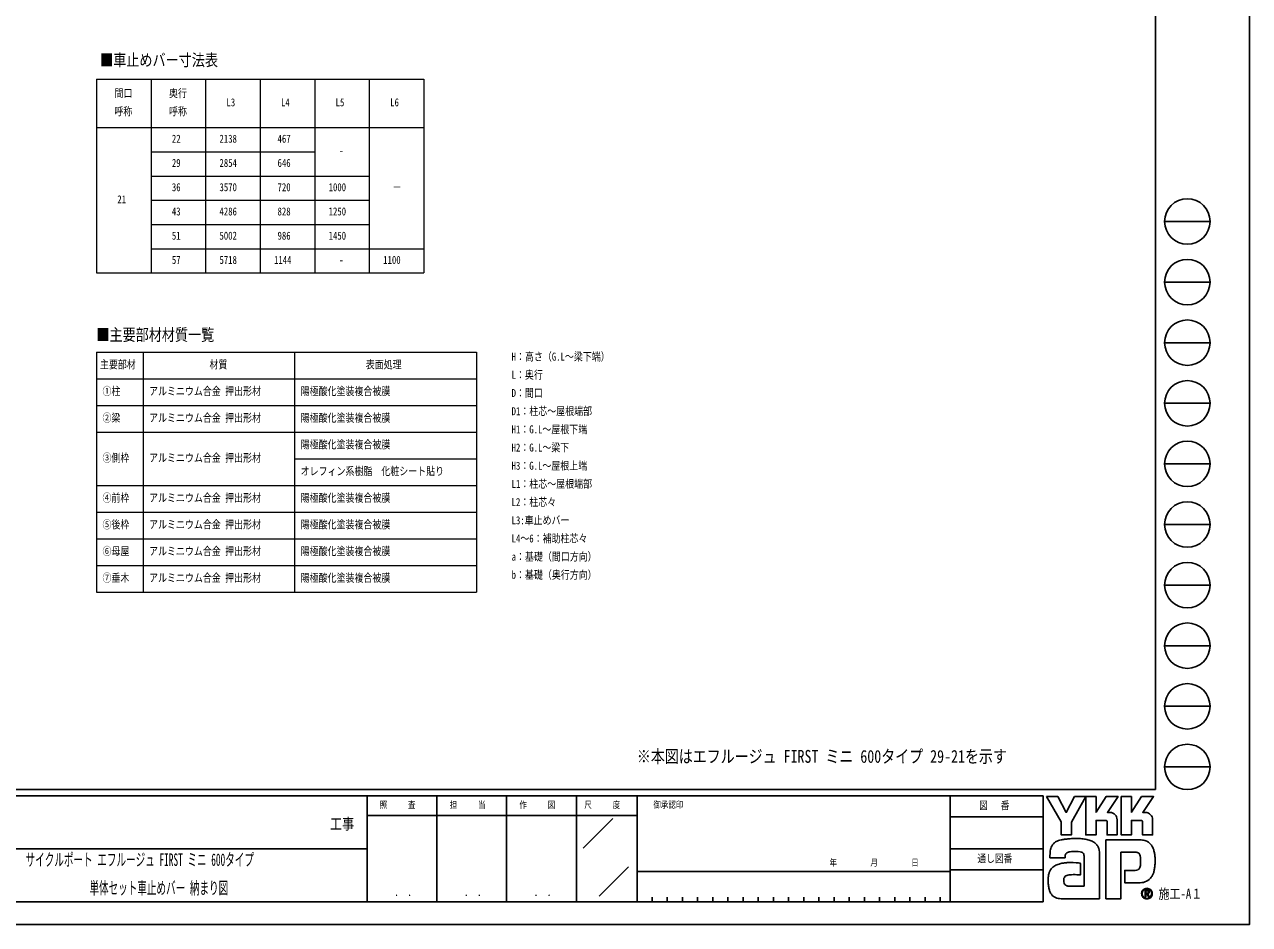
# Model space of a CAD drawing. Units: millimetres, scale not verified. Extents: x -10512 to 10512, y -7425 to 7425.
# Drawn here: x 413 to 10512, y -7425 to 0 of the extents above; entities that cross this region are included whole.
import ezdxf
from ezdxf.enums import TextEntityAlignment as Align

# ---------------------------------------------------------------- set-up
doc = ezdxf.new("R2010")
doc.units = ezdxf.units.MM
doc.header["$LTSCALE"] = 30
doc.layers.add('0-1_TABLE1', color=7, linetype='Continuous', lineweight=18)
doc.layers.add('0-2_USER1', color=3, linetype='Continuous')
doc.layers.add('0-7_YKK_ZWAK', color=7, linetype='Continuous')
doc.styles.add('ＭＳ ゴシック', font='')
doc.styles.get('ＭＳ ゴシック').set_extended_font_data('MS Gothic')

msp = doc.modelspace()

# ---------------------------------------------------------------- linework, layer by layer
at = {"layer": '0-1_TABLE1'}
for p, q in [((1005.55, -449.99), (3705.55, -449.99)), ((1005.55, -449.99), (1005.55, -2049.99)), ((1455.55, -449.99), (1455.55, -2049.99)), ((1905.55, -449.99), (1905.55, -2049.99)), ((2355.55, -449.99), (2355.55, -2049.99)), ((2805.55, -449.99), (2805.55, -2049.99)), ((3255.55, -449.99), (3255.55, -2049.99)), ((3705.55, -449.99), (3705.55, -2049.99)), ((1005.55, -849.99), (3705.55, -849.99)), ((1455.55, -1049.99), (2805.55, -1049.99)), ((1455.55, -1249.99), (3255.55, -1249.99)), ((1455.55, -1449.99), (3255.55, -1449.99)), ((1455.55, -1649.99), (3255.55, -1649.99)), ((1455.55, -1849.99), (3705.55, -1849.99)), ((1005.55, -2049.99), (3705.55, -2049.99)), ((1005.55, -2702.99), (4139.46, -2702.99)), ((1005.55, -2702.99), (1005.55, -4682.99)), ((1389.65, -2702.99), (1389.65, -4682.99)), ((2639.46, -2702.99), (2639.46, -4682.99)), ((4139.46, -2702.99), (4139.46, -4682.99)), ((1005.55, -2922.99), (4139.46, -2922.99)), ((1005.55, -3142.99), (4139.46, -3142.99)), ((1005.55, -3362.99), (4139.46, -3362.99)), ((2639.46, -3582.99), (4139.46, -3582.99)), ((1005.55, -3802.99), (4139.46, -3802.99)), ((1005.55, -4022.99), (4139.46, -4022.99)), ((1005.55, -4242.99), (4139.46, -4242.99)), ((1005.55, -4462.99), (4139.46, -4462.99)), ((1005.55, -4682.99), (4139.46, -4682.99))]:
    msp.add_line(p, q, dxfattribs=at)
at = {"layer": '0-7_YKK_ZWAK'}
for p, q in [((9737.55, 6937.5), (9737.55, -6312.5)), ((9812.55, -1625), (10187.55, -1625)), ((9812.55, -2125), (10187.55, -2125)), ((9812.55, -2625), (10187.55, -2625)), ((9812.55, -3125), (10187.55, -3125)), ((9812.55, -3625), (10187.55, -3625)), ((9812.55, -4125), (10187.55, -4125)), ((9812.55, -4625), (10187.55, -4625)), ((9812.55, -5125), (10187.55, -5125)), ((9812.55, -5625), (10187.55, -5625)), ((9812.55, -6125), (10187.55, -6125)), ((9737.55, -6312.5), (-9762.45, -6312.5)), ((3237.55, -6362.5), (-12.45, -6362.5)), ((3812.55, -6362.5), (3812.55, -7237.5)), ((4387.55, -6362.5), (4387.55, -7237.5)), ((4962.55, -6362.5), (4962.55, -7237.5)), ((5462.55, -6362.5), (4962.55, -6362.5)), ((8043.8, -6362.5), (5462.55, -6362.5)), ((5462.55, -6362.5), (5462.55, -7237.5)), ((8043.8, -6362.5), (8043.8, -7237.5)), ((8812.55, -6362.5), (8043.8, -6362.5)), ((8812.55, -6362.5), (8812.55, -7237.5)), ((4962.55, -6525), (3237.55, -6525)), ((4962.55, -6525), (5462.55, -6525)), ((5017.76, -6795.73), (5262.59, -6550.9)), ((8043.8, -6537.5), (8812.55, -6537.5)), ((-12.45, -6800), (3237.55, -6800)), ((8043.8, -6800), (8812.55, -6800)), ((5151.68, -7189.97), (5392.23, -6949.42)), ((5462.55, -6987.5), (8043.8, -6987.5)), ((8812.55, -6975), (8043.8, -6975)), ((9697.91, -7139.3), (9697.91, -7139.3)), ((-12.45, -7237.5), (3237.55, -7237.5)), ((3237.55, -7237.5), (4962.55, -7237.5)), ((4962.55, -7237.5), (5462.55, -7237.5)), ((5462.55, -7237.5), (8043.8, -7237.5)), ((5587.55, -7200), (5587.55, -7237.5)), ((5712.55, -7200), (5712.55, -7237.5)), ((5837.55, -7200), (5837.55, -7237.5)), ((5962.55, -7200), (5962.55, -7237.5)), ((6087.55, -7200), (6087.55, -7237.5)), ((6212.55, -7200), (6212.55, -7237.5)), ((6337.55, -7200), (6337.55, -7237.5)), ((6462.55, -7200), (6462.55, -7237.5)), ((6587.55, -7200), (6587.55, -7237.5)), ((6712.55, -7200), (6712.55, -7237.5)), ((6837.55, -7200), (6837.55, -7237.5)), ((6962.55, -7200), (6962.55, -7237.5)), ((7087.55, -7200), (7087.55, -7237.5)), ((7212.55, -7200), (7212.55, -7237.5)), ((7337.55, -7200), (7337.55, -7237.5)), ((7462.55, -7200), (7462.55, -7237.5)), ((7587.55, -7200), (7587.55, -7237.5)), ((7712.55, -7200), (7712.55, -7237.5)), ((7837.55, -7200), (7837.55, -7237.5)), ((7962.55, -7200), (7962.55, -7237.5)), ((8043.8, -7237.5), (8812.55, -7237.5)), ((9666.68, -7209.95), (9666.68, -7209.95))]:
    msp.add_line(p, q, dxfattribs=at)
for points in [[(-10512.5, -7425), (10512.5, -7425), (10512.5, 7425), (-10512.5, 7425)], [(8840.05, -6370), (8932.08, -6370), (9001.18, -6500.25), (9070.1, -6370), (9162.19, -6370), (9044.18, -6579.98), (9044.18, -6685.33), (8960.24, -6685.33), (8960.24, -6577.14)]]:
    msp.add_lwpolyline(points, close=True, dxfattribs=at)
for points in [[(4962.55, -6362.5), (3237.55, -6362.5), (3237.55, -7237.5)], [(9326.37, -6566.52), (9246.92, -6566.52), (9246.92, -6685.24), (9162.29, -6685.24), (9162.29, -6370), (9246.92, -6370), (9246.92, -6498.96), (9330.17, -6370), (9429.6, -6370), (9340.4, -6500.53), (9343.56, -6500.53), (9347.05, -6500.53), (9350.63, -6500.53), (9354.08, -6500.53), (9357.16, -6500.53), (9359.65, -6500.53), (9361.31, -6500.53), (9361.92, -6500.53)], [(9618.78, -6566.52), (9539.42, -6566.52), (9539.42, -6685.33), (9454.74, -6685.33), (9454.74, -6370), (9539.42, -6370), (9539.42, -6498.96), (9622.58, -6370), (9722.01, -6370), (9632.81, -6500.53), (9636, -6500.53), (9639.51, -6500.53), (9643.09, -6500.53), (9646.53, -6500.53), (9649.6, -6500.53), (9652.08, -6500.53), (9653.73, -6500.53), (9654.33, -6500.53)], [(9386.26, -6505.53), (9396.37, -6511.31), (9404.93, -6518.83), (9411.81, -6527.8), (9416.89, -6537.87), (9420.03, -6548.74), (9421.1, -6560.09), (9421.1, -6685.55), (9338.53, -6685.55), (9338.53, -6578.52)], [(9678.7, -6505.53), (9688.84, -6511.31), (9697.44, -6518.83), (9704.35, -6527.8), (9709.46, -6537.87), (9712.62, -6548.74), (9713.7, -6560.09), (9713.7, -6685.33), (9630.93, -6685.33), (9630.93, -6578.52)], [(9572.17, -6828.77), (9452.98, -6828.77), (9452.98, -7212.5), (9328.08, -7212.5), (9328.08, -6726.98), (9618.38, -6726.98)], [(9696.78, -6761.28), (9704.93, -6771.56), (9711.03, -6781.52), (9715.29, -6790.54)], [(9011.99, -6830.78), (9006.18, -6834.05), (9001.65, -6838.04), (8998.22, -6842.71), (8995.73, -6847.99), (8994.01, -6853.83), (8992.9, -6860.17), (8992.23, -6866.97), (8991.82, -6874.17), (8866.86, -6874.47), (8867.23, -6857.38), (8867.92, -6838.18)], [(9269.27, -6797.91), (9272.82, -6812.25), (9274.83, -6827.61), (9275.46, -6843.97), (9275.46, -7212.5), (8973.88, -7212.5)], [(9059.87, -6913.82), (9083.52, -6915.38), (9102.11, -6917.46), (9114.28, -6919.42), (9118.63, -6920.58), (9118.63, -7016.18), (9104.81, -7014.72), (9089.64, -7013.9), (9074.12, -7013.58), (9059.22, -7013.63), (9045.92, -7013.91), (9035.21, -7014.27), (9028.06, -7014.59), (9025.46, -7014.73), (9014.66, -7016.71), (9005.34, -7019.8), (8997.51, -7024.03), (8991.17, -7029.42), (8986.32, -7035.99), (8982.96, -7043.76), (8981.09, -7052.75), (8980.71, -7062.98), (8981.91, -7074.22), (8984.29, -7083.52), (8987.73, -7091.04), (8992.07, -7096.97), (8997.15, -7101.49), (9002.83, -7104.76), (9008.97, -7106.98), (9015.4, -7108.31), (9148.16, -7108.31), (9148.16, -6862.68), (9148.19, -6857.81), (9147.94, -6853.05), (9147.32, -6848.47), (9146.25, -6844.12), (9144.66, -6840.06), (9142.46, -6836.37), (9139.59, -6833.1), (9135.97, -6830.31)], [(9135.97, -6830.31), (9128.18, -6827.25), (9115.73, -6824.67), (9099.85, -6822.75), (9081.77, -6821.74), (9062.71, -6821.82), (9043.91, -6823.21)], [(9614.57, -6902.49), (9614.41, -6886.58), (9613.65, -6872.24), (9611.86, -6859.66), (9608.59, -6848.98)], [(9686.41, -7052.43), (9674.87, -7061.39), (9662.86, -7068.44), (9650.46, -7073.7), (9637.75, -7077.3), (9624.84, -7079.36), (9611.8, -7080.02), (9483.4, -7080.02), (9483.4, -6979.16), (9555.8, -6979.16), (9569.15, -6978.97), (9580.89, -6977.83), (9590.97, -6974.88)], [(9686.52, -7156.49), (9686.45, -7155.03), (9686.27, -7153.62), (9685.97, -7152.26), (9685.55, -7150.97), (9685.01, -7149.75), (9684.35, -7148.59), (9683.58, -7147.52), (9682.7, -7146.53), (9681.54, -7145.51), (9680.26, -7144.62), (9678.85, -7143.86), (9677.33, -7143.23), (9675.7, -7142.74), (9673.96, -7142.39), (9672.12, -7142.18), (9670.19, -7142.11), (9651.25, -7142.11), (9651.25, -7197.85), (9656.97, -7197.85), (9656.97, -7147.79), (9670.19, -7147.79), (9671.56, -7147.84), (9672.84, -7147.97), (9674.04, -7148.19), (9675.16, -7148.5), (9676.18, -7148.89), (9677.11, -7149.36), (9677.94, -7149.92), (9678.66, -7150.56)], [(9680.9, -7156.49), (9680.55, -7159.17), (9679.59, -7161.28), (9678.15, -7162.89), (9676.37, -7164.06), (9674.36, -7164.86), (9672.26, -7165.35), (9670.21, -7165.6), (9668.32, -7165.67), (9663.36, -7165.67), (9665.86, -7169.92), (9682.23, -7198.04), (9688.78, -7198.04), (9673, -7170.98), (9674.48, -7170.68), (9675.89, -7170.31), (9677.23, -7169.86), (9678.49, -7169.33), (9679.67, -7168.72), (9680.77, -7168.04), (9681.78, -7167.28), (9682.7, -7166.44)]]:
    msp.add_lwpolyline(points, dxfattribs=at)
for centre in [(10000.05, -1625), (10000.05, -2125), (10000.05, -2625), (10000.05, -3125), (10000.05, -3625), (10000.05, -4125), (10000.05, -4625), (10000.05, -5125), (10000.05, -5625), (10000.05, -6125)]:
    msp.add_circle(centre, 187.5, dxfattribs=at)
for centre, radius, start, end in [((9362.04, -6562.97), 62.44, 78.26798, 90.11215), ((9362.93, -6558.43), 57.81, 66.19963, 78.22058), ((9654.45, -6563.08), 62.55, 78.27851, 90.10826), ((9655.31, -6558.7), 58.09, 66.2483, 78.23226), ((9326.81, -6578.23), 11.72, 358.57817, 92.1683), ((9619.27, -6578.18), 11.67, 358.29941, 92.43455), ((8962.34, -6819.6), 90.18, 138.03852, 152.12015), ((8962.33, -6820.02), 90.45, 122.60463, 137.83438), ((8974.29, -6839.36), 113.2, 108.37421, 122.42809), ((8993.23, -6906.73), 183.13, 100.93159, 107.35499), ((9055.13, -7207.04), 489.75, 97.86054, 101.37938), ((9084.19, -7408.95), 693.73, 94.90201, 97.9576), ((9086.17, -7425.11), 710, 91.6169, 94.94971), ((9083.42, -7310.15), 595.01, 87.51794, 91.66439), ((9091.15, -7144.44), 429.12, 81.92631, 87.59083), ((9113.97, -6988.08), 271.1, 73.67137, 82.05943), ((9147.82, -6874.79), 152.88, 60.60528, 73.9085), ((9161.67, -6847.16), 122.01, 52.17347, 59.90542), ((9174.06, -6831.12), 101.74, 43.55042, 52.14561), ((9180.89, -6824.52), 92.24, 34.48659, 43.50182), ((9613.64, -6860.53), 133.64, 78.73198, 87.96551), ((9617.56, -6840.49), 113.22, 69.03034, 78.69541), ((9621.21, -6830.75), 102.82, 59.39484, 68.9885), ((9622.9, -6827.78), 99.4, 50.3012, 59.3616), ((9622.28, -6828.48), 100.33, 42.05209, 50.28551), ((9094.51, -6851.15), 226.96, 171.55622, 176.72493), ((9017.6, -6839.67), 149.2, 163.48385, 171.57982), ((8979.01, -6828.22), 108.95, 152.2125, 163.4865), ((9044.98, -6909.07), 84.96, 102.4979, 112.84632), ((9061.41, -6979.98), 157.75, 96.37207, 102.75341), ((9180.94, -6824.38), 92.12, 25.58915, 34.43128), ((9172.74, -6828.22), 101.17, 17.43089, 25.54591), ((9572.85, -6890.03), 61.26, 77.94572, 90.63794), ((9578.18, -6865.04), 35.72, 60.20991, 77.92418), ((9581.63, -6858.55), 28.37, 39.8078, 59.75378), ((9576.78, -6862.26), 34.47, 22.65544, 39.38165), ((9572.73, -6857.03), 157.3, 14.76267, 25.00486), ((9476.25, -6883.32), 257.3, 7.9139, 14.95041), ((9379.89, -6897.34), 354.67, 2.54376, 8.01251), ((8962.32, -7031.67), 106.37, 142.04688, 153.80771), ((8958.69, -7029.07), 101.91, 130.60221, 141.94427), ((8964.69, -7036.28), 111.29, 120.60724, 130.53081), ((8976.54, -7056.43), 134.67, 112.58838, 120.58162), ((8992.48, -7094.75), 176.17, 106.61303, 112.59024), ((9017.56, -7179.03), 264.11, 99.87193, 106.59825), ((9031.61, -7258.18), 344.49, 94.78469, 99.91711), ((9038.45, -7336.93), 423.53, 90.80099, 94.81812), ((9039.49, -7395.56), 482.18, 87.57779, 90.82714), ((9575.37, -6945.11), 34, 314.78099, 333.92928), ((9550.12, -6932.85), 62.07, 334.00676, 347.34989), ((9481.24, -6916.9), 132.77, 347.14308, 355.40008), ((9330.51, -6903.94), 284.06, 355.2339, 0.29193), ((9422.87, -6911.98), 311.04, 347.15166, 352.97565), ((9340.42, -6901.25), 394.19, 352.8937, 357.82206), ((9324.66, -6900.24), 409.98, 357.76419, 2.60674), ((9095.33, -7058.72), 243.22, 174.55588, 182.47272), ((9231.24, -7056.58), 379.12, 181.90948, 187.89042), ((9022.45, -7051.74), 170.01, 164.97537, 174.56739), ((8981.14, -7040.72), 127.26, 153.89178, 164.94341), ((9579.3, -6948.57), 28.78, 293.91672, 314.09376), ((9603.07, -6958.47), 125.59, 311.57033, 318.66243), ((9588.53, -6945.72), 144.93, 318.67367, 325.29112), ((9625.9, -6973.56), 98.37, 326.23251, 339.61931), ((9533.51, -6937.79), 197.44, 339.22498, 347.31457), ((9071.73, -7079.01), 218.04, 187.80471, 196.36971), ((8987.51, -7103.89), 130.22, 196.3102, 208.20993), ((8950.84, -7123.41), 88.68, 208.29777, 223.35561), ((9666.75, -7170.47), 44.1, 90.09157, 179.92363), ((9666.49, -7170.52), 43.83, 179.86065, 225.14399), ((9666.48, -7170.33), 39.22, 134.8007, 180.12175), ((9666.32, -7170.58), 39.06, 179.75513, 225.29722), ((9666.59, -7170.11), 39.14, 89.86602, 135.149), ((9666.75, -7170.39), 44.02, 44.93442, 90.08536), ((9666.76, -7170.41), 39.44, 45.03108, 90.11509), ((9666.62, -7170.35), 39.6, 270.09072, 359.90926), ((9672.52, -7156.26), 8.38, 358.3894, 42.86139), ((9672.69, -7156.89), 13.84, 316.37674, 1.6565), ((9666.79, -7170.42), 39.43, 0.00643, 45.07115), ((9667.1, -7170.25), 43.68, 359.78949, 45.13288), ((9666.99, -7170.6), 43.78, 314.92572, 0.23508), ((8942.57, -7130.69), 77.67, 223.64205, 239.63663), ((8949.43, -7118.2), 91.91, 239.8785, 253.65355), ((8962, -7075.02), 136.89, 253.69102, 263.74909), ((8972.65, -6980.24), 232.26, 263.68487, 270.30455), ((9666.7, -7170.53), 43.98, 224.94536, 269.98445), ((9666.61, -7170.94), 39.01, 224.62822, 270.10973), ((9666.69, -7170.31), 44.2, 269.98802, 314.93777)]:
    msp.add_arc(centre, radius, start, end, dxfattribs=at)

# ---------------------------------------------------------------- texts
at = {"layer": '0-1_TABLE1', "style": 'ＭＳ ゴシック', "width": 0.8}
for s, p in [('間口', (1153.75, -619.99)), ('奥行', (1603.75, -619.99)), ('呼称', (1153.75, -769.99)), ('呼称', (1603.75, -769.99)), ('L3', (2077.75, -694.99)), ('L4', (2527.75, -694.99)), ('L5', (2977.75, -694.99)), ('L6', (3427.75, -694.99)), ('22', (1627.75, -994.99)), ('2138', (2020.15, -994.99)), ('467', (2498.95, -994.99)), ('29', (1627.75, -1194.99)), ('2854', (2020.15, -1194.99)), ('646', (2498.95, -1194.99)), ('-', (3006.55, -1094.99)), ('36', (1627.75, -1394.99)), ('3570', (2020.15, -1394.99)), ('720', (2498.95, -1394.99)), ('1000', (2920.15, -1394.99)), ('21', (1177.75, -1494.99)), ('－', (3446.95, -1394.99)), ('43', (1627.75, -1594.99)), ('4286', (2020.15, -1594.99)), ('828', (2498.95, -1594.99)), ('1250', (2920.15, -1594.99)), ('51', (1627.75, -1794.99)), ('5002', (2020.15, -1794.99)), ('986', (2498.95, -1794.99)), ('1450', (2920.15, -1794.99)), ('57', (1627.75, -1994.99)), ('5718', (2020.15, -1994.99)), ('1144', (2470.15, -1994.99)), ('1100', (3370.15, -1994.99)), ('-', (3006.55, -1994.99)), ('主要部材', (1034.4, -2857.99)), ('材質', (1937.75, -2857.99)), ('表面処理', (3226.26, -2857.99)), ('①柱', (1055.55, -3077.99)), ('アルミニウム合金 押出形材', (1439.65, -3077.99)), ('陽極酸化塗装複合被膜', (2689.46, -3077.99)), ('②梁', (1055.55, -3297.99)), ('アルミニウム合金 押出形材', (1439.65, -3297.99)), ('陽極酸化塗装複合被膜', (2689.46, -3297.99)), ('陽極酸化塗装複合被膜', (2689.46, -3517.99)), ('③側枠', (1055.55, -3627.99)), ('アルミニウム合金 押出形材', (1439.65, -3627.99)), ('オレフィン系樹脂\u3000化粧シート貼り', (2689.46, -3737.99)), ('④前枠', (1055.55, -3957.99)), ('アルミニウム合金 押出形材', (1439.65, -3957.99)), ('陽極酸化塗装複合被膜', (2689.46, -3957.99)), ('⑤後枠', (1055.55, -4177.99)), ('アルミニウム合金 押出形材', (1439.65, -4177.99)), ('陽極酸化塗装複合被膜', (2689.46, -4177.99)), ('⑥母屋', (1055.55, -4397.99)), ('アルミニウム合金 押出形材', (1439.65, -4397.99)), ('陽極酸化塗装複合被膜', (2689.46, -4397.99)), ('⑦垂木', (1055.55, -4617.99)), ('アルミニウム合金 押出形材', (1439.65, -4617.99)), ('陽極酸化塗装複合被膜', (2689.46, -4617.99))]:
    msp.add_text(s, height=65.98, dxfattribs=at).set_placement(p, align=Align.BOTTOM_LEFT)
at = {"layer": '0-2_USER1', "style": 'ＭＳ ゴシック'}
for s, height, width, p in [('■車止めバー寸法表', 98.97, 0.8, (1035.92, -372.11)), ('■主要部材材質一覧', 98.97, 0.8, (1005.14, -2638.77)), ('H：高さ（G.L～梁下端）', 65.98, 0.8, (4428.79, -2792.99)), ('L：奥行', 65.98, 0.8, (4428.79, -2942.99)), ('D：間口', 65.98, 0.8, (4428.79, -3092.99)), ('D1：柱芯～屋根端部', 65.98, 0.8, (4428.79, -3242.99)), ('H1：G.L～屋根下端', 65.98, 0.8, (4428.79, -3392.99)), ('H2：G.L～梁下', 65.98, 0.8, (4428.79, -3542.99)), ('H3：G.L～屋根上端', 65.98, 0.8, (4428.79, -3692.99)), ('L1：柱芯～屋根端部', 65.98, 0.8, (4428.79, -3842.99)), ('L2：柱芯々', 65.98, 0.8, (4428.79, -3992.99)), ('L3:車止めバー', 65.98, 0.8, (4428.79, -4142.99)), ('L4～6：補助柱芯々', 65.98, 0.8, (4428.79, -4292.99)), ('a：基礎（間口方向）', 65.98, 0.8, (4428.79, -4442.99)), ('b：基礎（奥行方向）', 65.98, 0.8, (4428.79, -4592.99)), ('※本図はエフルージュ FIRST ミニ 600タイプ 29-21を示す', 105.6, 0.8, (5461.2, -6122.41)), ('サイクルポート エフルージュ FIRST ミニ 600タイプ', 102.6, 0.55, (421.62, -6972.08)), ('単体セット車止めバー 納まり図', 102.6, 0.55, (947.78, -7205.42))]:
    msp.add_text(s, height=height, dxfattribs=dict(at, width=width)).set_placement(p, align=Align.BOTTOM_LEFT)
at = {"layer": '0-7_YKK_ZWAK', "style": 'ＭＳ ゴシック', "width": 0.8}
for s, height, p in [('照     査', 54.99, (3341.05, -6481.25)), ('担     当', 54.99, (3918.05, -6481.25)), ('作     図', 54.99, (4493.05, -6481.25)), ('尺     度', 54.99, (5028.55, -6481.25)), ('御承認印', 54.99, (5597.85, -6481.25)), ('図\u3000 番', 64.15, (8283.51, -6493.75)), ('工事', 91.64, (2930.83, -6668.66)), ('通し図番', 64.15, (8269.51, -6931.25)), ('年        月        日', 54.99, (7049.77, -6958.04)), ('施工-A１', 82.48, (9762.55, -7237.5)), ('． ．', 64.79, (3462.5, -7210.88)), ('． ．', 64.79, (4037.5, -7210.88)), ('． ．', 64.79, (4612.5, -7210.88))]:
    msp.add_text(s, height=height, dxfattribs=at).set_placement(p, align=Align.BOTTOM_LEFT)

doc.saveas('drawing.dxf')
